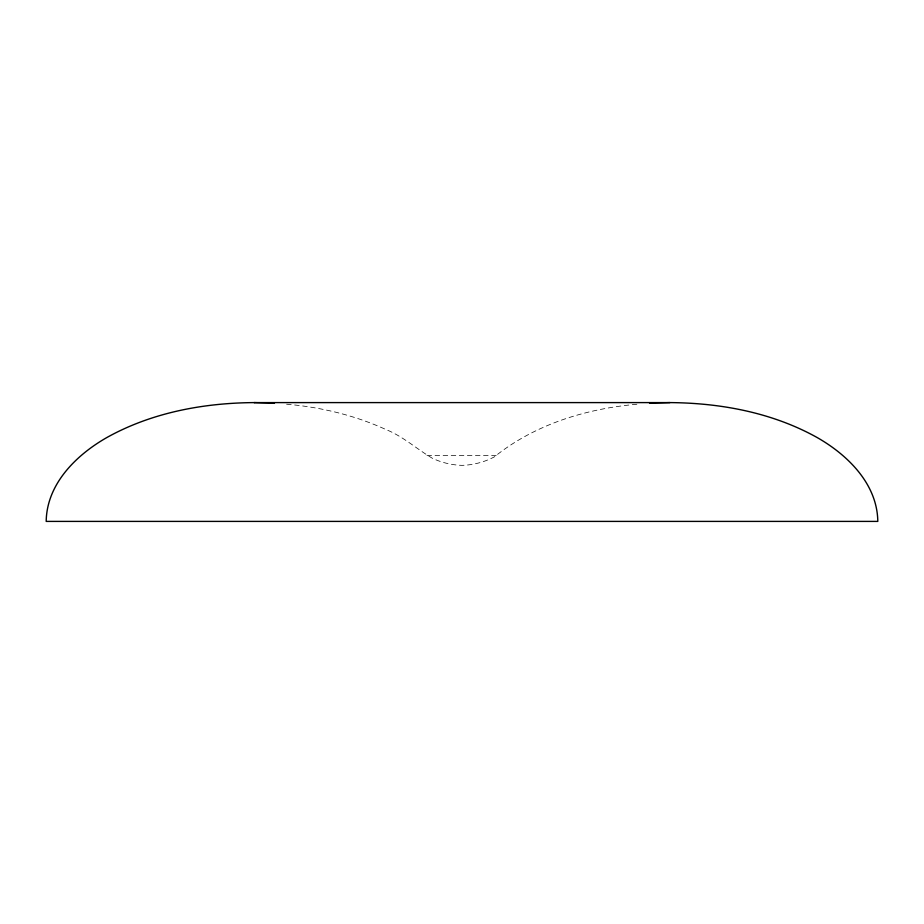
<?xml version="1.0" encoding="UTF-8"?>
<svg xmlns="http://www.w3.org/2000/svg" width="924" height="924" viewBox="0 0 924 924"><rect width="100%" height="100%" fill="white"/><g stroke="black" fill="none" stroke-linecap="round" stroke-linejoin="round"><path stroke-width="0.69" stroke-dasharray="4.62 3.46" d="M286.59 404.204C320.801 407.126 354.712 415.269 385.989 429.568C403.118 436.417 416.747 449.064 432.374 458.258C441.626 462.647 451.778 465.072 462 465.349C473.25 465.049 484.407 462.127 494.363 456.883C534.753 424.382 586.266 408.593 637.41 404.204M426.957 455.393L497.043 455.393"/><path stroke-width="1.39" d="M254.1 402.598C203.407 402.968 151.755 412.566 107.092 437.399C76.438 454.793 46.685 483.864 46.2 521.402L877.8 521.402C877.315 483.864 847.562 454.793 816.908 437.399C772.245 412.566 720.593 402.968 669.9 402.598L254.1 402.598L274.474 403.176M649.526 403.176L669.9 402.598"/></g></svg>
